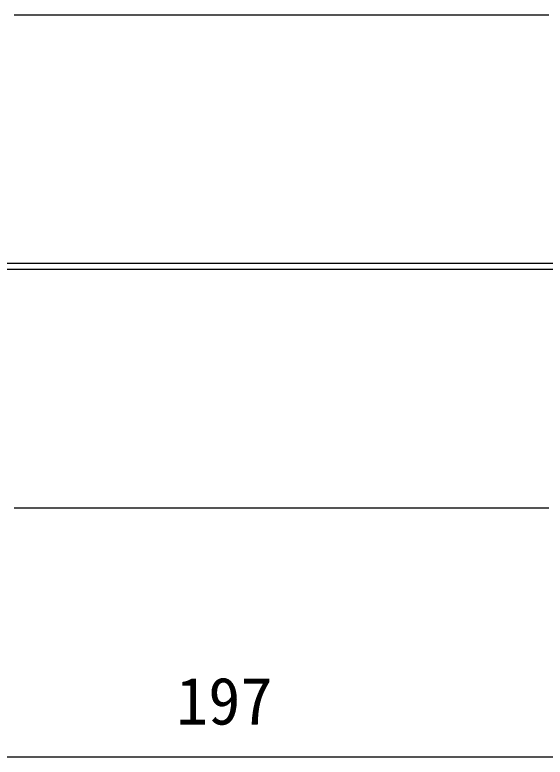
# Model space of a CAD drawing. Units: millimetres on the paper. Extents: x -142 to 142, y -99 to 91.
# Drawn here: x 44.78 to 74.37, y -17.92 to 23.47 of the extents above; entities that cross this region are included whole.
import ezdxf
from ezdxf.enums import TextEntityAlignment as Align

# ---------------------------------------------------------------- set-up
doc = ezdxf.new("R2010")
doc.units = ezdxf.units.MM
doc.layers.add('2-3_レイヤー 1', color=4, linetype='Continuous')
doc.styles.add('ＭＳ ゴシック', font='')
doc.styles.get('ＭＳ ゴシック').set_extended_font_data('MS Gothic')

msp = doc.modelspace()

# ---------------------------------------------------------------- linework, layer by layer
at = {"layer": '2-3_レイヤー 1'}
for p, q in [((19.767, 9.626), (98.556, 9.626)), ((19.767, 9.283), (98.556, 9.283)), ((100.897, -17.922), (17.811, -17.922))]:
    msp.add_line(p, q, dxfattribs=at)
for points in [[(44.739, 23.472), (44.954, 23.472), (45.169, 23.472), (45.385, 23.472), (45.601, 23.472), (45.818, 23.472), (46.035, 23.472), (46.252, 23.472)], [(46.252, 23.472), (46.47, 23.472), (46.689, 23.472), (46.907, 23.472), (47.126, 23.472), (47.346, 23.472), (47.566, 23.472), (48.007, 23.472), (48.449, 23.472), (48.892, 23.472), (49.337, 23.472), (49.783, 23.472), (50.23, 23.472), (50.679, 23.472), (51.128, 23.472), (51.578, 23.472), (52.03, 23.472), (52.482, 23.472), (52.935, 23.472), (53.389, 23.472), (53.844, 23.472), (54.299, 23.472), (54.755, 23.472), (55.211, 23.472), (55.668, 23.472), (56.126, 23.472), (56.584, 23.472), (57.5, 23.472), (58.418, 23.472), (59.336, 23.472), (60.253, 23.472), (61.171, 23.472), (62.087, 23.472), (62.545, 23.472), (63.003, 23.472), (63.46, 23.472), (63.916, 23.472), (64.372, 23.472), (64.827, 23.472), (65.282, 23.472)], [(65.282, 23.472), (65.736, 23.472), (66.189, 23.472), (66.641, 23.472), (67.093, 23.472), (67.543, 23.472), (67.992, 23.472), (68.441, 23.472), (68.888, 23.472), (69.334, 23.472), (69.779, 23.472), (70.222, 23.472), (70.665, 23.472), (71.105, 23.472), (71.325, 23.472), (71.545, 23.472), (71.764, 23.472), (71.982, 23.472), (72.201, 23.472), (72.419, 23.472), (72.636, 23.472), (72.853, 23.472), (73.07, 23.472), (73.286, 23.472), (73.502, 23.472), (73.717, 23.472), (73.932, 23.472), (74.147, 23.472), (74.361, 23.472), (74.574, 23.472)], [(50.679, -4.045), (50.23, -4.045), (49.783, -4.045), (49.337, -4.045), (48.892, -4.045), (48.449, -4.045), (48.007, -4.045), (47.566, -4.045), (47.346, -4.045), (47.126, -4.045), (46.907, -4.045), (46.689, -4.045), (46.47, -4.045), (46.252, -4.045), (46.035, -4.045), (45.818, -4.045), (45.601, -4.045), (45.385, -4.045), (45.169, -4.045), (44.954, -4.045), (44.739, -4.045)], [(71.105, -4.045), (70.665, -4.045), (70.222, -4.045), (69.779, -4.045), (69.334, -4.045), (68.888, -4.045), (68.441, -4.045), (67.992, -4.045), (67.543, -4.045), (67.093, -4.045), (66.641, -4.045), (66.189, -4.045), (65.736, -4.045), (65.282, -4.045), (64.827, -4.045), (64.372, -4.045), (63.916, -4.045), (63.46, -4.045), (63.003, -4.045), (62.545, -4.045), (62.087, -4.045), (61.171, -4.045), (60.253, -4.045), (59.336, -4.045), (58.418, -4.045), (57.5, -4.045), (56.584, -4.045), (56.126, -4.045), (55.668, -4.045), (55.211, -4.045), (54.755, -4.045), (54.299, -4.045), (53.844, -4.045), (53.389, -4.045), (52.935, -4.045), (52.482, -4.045), (52.03, -4.045), (51.578, -4.045), (51.128, -4.045), (50.679, -4.045)], [(74.574, -4.045), (74.361, -4.045), (74.147, -4.045), (73.932, -4.045), (73.717, -4.045), (73.502, -4.045), (73.286, -4.045), (73.07, -4.045), (72.853, -4.045), (72.636, -4.045), (72.419, -4.045), (72.201, -4.045), (71.982, -4.045), (71.764, -4.045), (71.545, -4.045), (71.325, -4.045), (71.105, -4.045)]]:
    msp.add_lwpolyline(points, dxfattribs=at)

# ---------------------------------------------------------------- texts
at = {"layer": '2-3_レイヤー 1', "style": 'ＭＳ ゴシック'}
msp.add_text('197', height=2.638, dxfattribs=at).set_placement((53.779, -16.898), align=Align.BOTTOM_LEFT)

doc.saveas('drawing.dxf')
